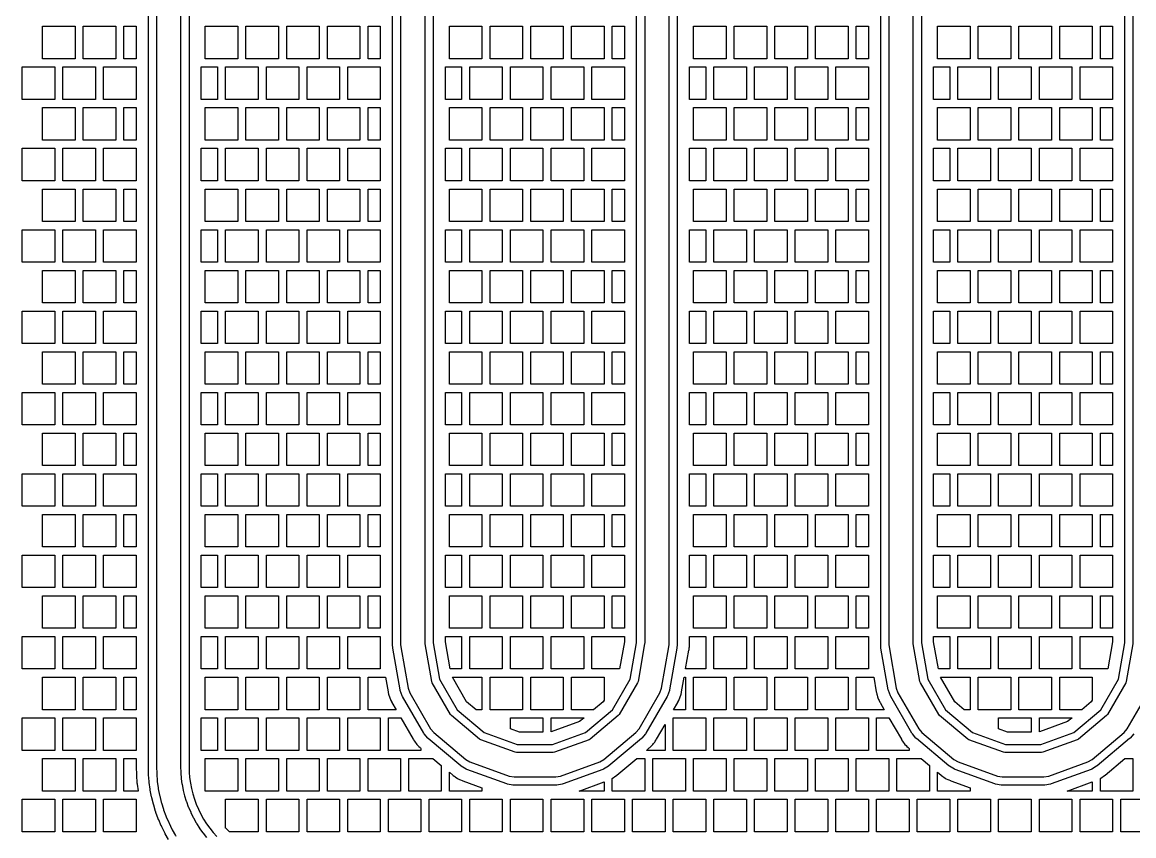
# Model space of a CAD drawing. Header units: metres. Extents: x -10 to 2022, y -10 to 2010.
# Drawn here: x -10 to 673, y 488 to 988 of the extents above; entities that cross this region are included whole.
import ezdxf

# ---------------------------------------------------------------- set-up
doc = ezdxf.new("R2010")
doc.units = ezdxf.units.M

msp = doc.modelspace()

# ---------------------------------------------------------------- linework, layer by layer
for points in [[(79.85, 485.18), (77.86, 488.72), (77.82, 488.78), (77.57, 489.26), (77.54, 489.32), (75.73, 492.95), (75.7, 493.02), (75.48, 493.51), (75.45, 493.57), (73.84, 497.3), (73.82, 497.36), (73.62, 497.87), (73.59, 497.93), (72.19, 501.74), (72.17, 501.81), (72, 502.32), (71.98, 502.38), (70.78, 506.27), (70.77, 506.33), (70.62, 506.85), (70.6, 506.92), (69.62, 510.86), (69.61, 510.93), (69.49, 511.46), (69.48, 511.52), (68.71, 515.51), (68.7, 515.58), (68.61, 516.11), (68.6, 516.18), (68.05, 520.2), (68.05, 520.27), (67.99, 520.81), (67.98, 520.88), (67.65, 524.93), (67.65, 524.99), (67.62, 525.53), (67.61, 525.6), (67.5, 529.66), (67.5, 529.7), (67.5, 529.97), (67.5, 530), (67.5, 1865)], [(72.5, 1864.89), (72.5, 530.02), (72.5, 529.78), (72.61, 525.77), (72.64, 525.3), (72.96, 521.32), (73.01, 520.85), (73.55, 516.89), (73.63, 516.42), (74.38, 512.5), (74.48, 512.03), (75.45, 508.16), (75.57, 507.7), (76.75, 503.88), (76.9, 503.43), (78.28, 499.69), (78.45, 499.24), (80.03, 495.58), (80.23, 495.15), (82, 491.57), (82.22, 491.15), (84.19, 487.67), (84.43, 487.27)], [(372.5, 1864.89), (372.5, 605.87), (372.46, 605.44), (368.4, 582.39), (368.1, 581.57), (356.84, 562.07), (356.28, 561.4), (339.03, 546.93), (338.28, 546.49), (317.12, 538.79), (316.26, 538.64), (293.74, 538.64), (292.88, 538.79), (271.72, 546.49), (270.97, 546.93), (253.72, 561.4), (253.16, 562.07), (241.9, 581.57), (241.6, 582.39), (237.54, 605.44), (237.5, 605.87), (237.5, 1864.89)], [(242.5, 1865), (242.5, 606.09), (246.45, 583.69), (257.27, 564.95), (273.85, 551.04), (294.18, 543.64), (315.82, 543.64), (336.15, 551.04), (352.73, 564.95), (363.55, 583.69), (367.5, 606.09), (367.5, 1865)], [(672.5, 1464), (672.5, 605.87), (672.46, 605.44), (668.4, 582.39), (668.1, 581.57), (656.84, 562.07), (656.28, 561.4), (639.03, 546.93), (638.28, 546.49), (617.12, 538.79), (616.26, 538.64), (593.74, 538.64), (592.88, 538.79), (571.72, 546.49), (570.97, 546.93), (553.72, 561.4), (553.16, 562.07), (541.9, 581.57), (541.6, 582.39), (537.54, 605.44), (537.5, 605.87), (537.5, 1864.89)], [(542.5, 1865), (542.5, 606.09), (546.45, 583.69), (557.27, 564.95), (573.85, 551.04), (594.18, 543.64), (615.82, 543.64), (636.15, 551.04), (652.73, 564.95), (663.55, 583.69), (667.5, 606.09), (667.5, 1464.05)], [(103.51, 486.36), (101.31, 489.1), (101.23, 489.21), (99.17, 492.07), (99.1, 492.18), (97.2, 495.14), (97.13, 495.26), (95.4, 498.32), (95.34, 498.44), (93.77, 501.6), (93.71, 501.72), (92.32, 504.95), (92.27, 505.08), (91.06, 508.38), (91.02, 508.51), (89.98, 511.88), (89.95, 512.01), (89.1, 515.42), (89.07, 515.56), (88.4, 519.01), (88.38, 519.15), (87.91, 522.64), (87.89, 522.77), (87.61, 526.28), (87.6, 526.41), (87.5, 530.07), (87.5, 530.14), (87.5, 1864.13)], [(92.5, 1863.91), (92.5, 530.17), (92.6, 526.62), (92.87, 523.24), (93.33, 519.89), (93.97, 516.57), (94.78, 513.28), (95.78, 510.05), (96.94, 506.87), (98.28, 503.76), (99.78, 500.73), (101.45, 497.78), (103.27, 494.93), (105.25, 492.18), (107.37, 489.54), (109.63, 487.02)], [(392.5, 1863.91), (392.5, 605), (392.49, 604.78), (392.34, 603.05), (392.31, 602.83), (387.79, 577.18), (387.67, 576.76), (386.49, 573.49), (386.3, 573.1), (373.28, 550.54), (373.03, 550.18), (370.8, 547.52), (370.49, 547.22), (350.53, 530.47), (350.18, 530.22), (347.17, 528.49), (346.78, 528.3), (322.3, 519.39), (321.88, 519.28), (318.46, 518.68), (318.02, 518.64), (291.98, 518.64), (291.54, 518.68), (288.12, 519.28), (287.7, 519.39), (263.22, 528.3), (262.83, 528.49), (259.82, 530.22), (259.47, 530.47), (239.51, 547.22), (239.2, 547.52), (236.97, 550.18), (236.72, 550.54), (223.7, 573.1), (223.51, 573.49), (222.33, 576.76), (222.21, 577.18), (217.69, 602.83), (217.66, 603.05), (217.51, 604.78), (217.5, 605), (217.5, 1863.91)], [(222.5, 1864.13), (222.5, 605.11), (222.63, 603.59), (227.1, 578.26), (228.14, 575.41), (240.94, 553.23), (242.89, 550.91), (262.51, 534.44), (265.14, 532.93), (289.21, 524.17), (292.2, 523.64), (317.8, 523.64), (320.79, 524.17), (344.86, 532.93), (347.49, 534.44), (367.11, 550.91), (369.06, 553.23), (381.86, 575.41), (382.9, 578.26), (387.37, 603.59), (387.5, 605.11), (387.5, 1864.13)], [(673.03, 550.18), (670.8, 547.52), (670.49, 547.22), (650.53, 530.47), (650.18, 530.22), (647.17, 528.49), (646.78, 528.3), (622.3, 519.39), (621.88, 519.28), (618.46, 518.68), (618.02, 518.64), (591.98, 518.64), (591.54, 518.68), (588.12, 519.28), (587.7, 519.39), (563.22, 528.3), (562.83, 528.49), (559.82, 530.22), (559.47, 530.47), (539.51, 547.22), (539.2, 547.52), (536.97, 550.18), (536.72, 550.54), (523.7, 573.1), (523.51, 573.49), (522.33, 576.76), (522.21, 577.18), (517.69, 602.83), (517.66, 603.05), (517.51, 604.78), (517.5, 605), (517.5, 1863.91)], [(522.5, 1864.13), (522.5, 605.11), (522.63, 603.59), (527.1, 578.26), (528.14, 575.41), (540.94, 553.23), (542.89, 550.91), (562.51, 534.44), (565.14, 532.93), (589.21, 524.17), (592.2, 523.64), (617.8, 523.64), (620.79, 524.17), (644.86, 532.93), (647.49, 534.44), (667.11, 550.91), (669.06, 553.23), (681.86, 575.41)], [(2.5, 965), (2.5, 985), (22.5, 985), (22.5, 965), (2.5, 965), (2.5, 965)], [(27.5, 965), (27.5, 985), (47.5, 985), (47.5, 965), (27.5, 965), (27.5, 965)], [(52.5, 965), (52.5, 985), (60, 985), (60, 965), (52.5, 965), (52.5, 965)], [(102.5, 965), (102.5, 985), (122.5, 985), (122.5, 965), (102.5, 965), (102.5, 965)], [(127.5, 965), (127.5, 985), (147.5, 985), (147.5, 965), (127.5, 965), (127.5, 965)], [(152.5, 965), (152.5, 985), (172.5, 985), (172.5, 965), (152.5, 965), (152.5, 965)], [(177.5, 965), (177.5, 985), (197.5, 985), (197.5, 965), (177.5, 965), (177.5, 965)], [(202.5, 965), (202.5, 985), (210, 985), (210, 965), (202.5, 965), (202.5, 965)], [(252.5, 965), (252.5, 985), (272.5, 985), (272.5, 965), (252.5, 965), (252.5, 965)], [(277.5, 965), (277.5, 985), (297.5, 985), (297.5, 965), (277.5, 965), (277.5, 965)], [(302.5, 965), (302.5, 985), (322.5, 985), (322.5, 965), (302.5, 965), (302.5, 965)], [(327.5, 965), (327.5, 985), (347.5, 985), (347.5, 965), (327.5, 965), (327.5, 965)], [(352.5, 965), (352.5, 985), (360, 985), (360, 965), (352.5, 965), (352.5, 965)], [(402.5, 965), (402.5, 985), (422.5, 985), (422.5, 965), (402.5, 965), (402.5, 965)], [(427.5, 965), (427.5, 985), (447.5, 985), (447.5, 965), (427.5, 965), (427.5, 965)], [(452.5, 965), (452.5, 985), (472.5, 985), (472.5, 965), (452.5, 965), (452.5, 965)], [(477.5, 965), (477.5, 985), (497.5, 985), (497.5, 965), (477.5, 965), (477.5, 965)], [(502.5, 965), (502.5, 985), (510, 985), (510, 965), (502.5, 965), (502.5, 965)], [(552.5, 965), (552.5, 985), (572.5, 985), (572.5, 965), (552.5, 965), (552.5, 965)], [(577.5, 965), (577.5, 985), (597.5, 985), (597.5, 965), (577.5, 965), (577.5, 965)], [(602.5, 965), (602.5, 985), (622.5, 985), (622.5, 965), (602.5, 965), (602.5, 965)], [(627.5, 965), (627.5, 985), (647.5, 985), (647.5, 965), (627.5, 965), (627.5, 965)], [(652.5, 965), (652.5, 985), (660, 985), (660, 965), (652.5, 965), (652.5, 965)], [(-10, 940), (-10, 960), (10, 960), (10, 940), (-10, 940), (-10, 940)], [(15, 940), (15, 960), (35, 960), (35, 940), (15, 940), (15, 940)], [(40, 940), (40, 960), (60, 960), (60, 940), (40, 940), (40, 940)], [(100, 960), (110, 960), (110, 940), (100, 940), (100, 960), (100, 960)], [(115, 940), (115, 960), (135, 960), (135, 940), (115, 940), (115, 940)], [(140, 940), (140, 960), (160, 960), (160, 940), (140, 940), (140, 940)], [(165, 940), (165, 960), (185, 960), (185, 940), (165, 940), (165, 940)], [(190, 940), (190, 960), (210, 960), (210, 940), (190, 940), (190, 940)], [(250, 960), (260, 960), (260, 940), (250, 940), (250, 960), (250, 960)], [(265, 940), (265, 960), (285, 960), (285, 940), (265, 940), (265, 940)], [(290, 940), (290, 960), (310, 960), (310, 940), (290, 940), (290, 940)], [(315, 940), (315, 960), (335, 960), (335, 940), (315, 940), (315, 940)], [(340, 940), (340, 960), (360, 960), (360, 940), (340, 940), (340, 940)], [(400, 960), (410, 960), (410, 940), (400, 940), (400, 960), (400, 960)], [(415, 940), (415, 960), (435, 960), (435, 940), (415, 940), (415, 940)], [(440, 940), (440, 960), (460, 960), (460, 940), (440, 940), (440, 940)], [(465, 940), (465, 960), (485, 960), (485, 940), (465, 940), (465, 940)], [(490, 940), (490, 960), (510, 960), (510, 940), (490, 940), (490, 940)], [(550, 960), (560, 960), (560, 940), (550, 940), (550, 960), (550, 960)], [(565, 940), (565, 960), (585, 960), (585, 940), (565, 940), (565, 940)], [(590, 940), (590, 960), (610, 960), (610, 940), (590, 940), (590, 940)], [(615, 940), (615, 960), (635, 960), (635, 940), (615, 940), (615, 940)], [(640, 940), (640, 960), (660, 960), (660, 940), (640, 940), (640, 940)], [(2.5, 915), (2.5, 935), (22.5, 935), (22.5, 915), (2.5, 915), (2.5, 915)], [(27.5, 915), (27.5, 935), (47.5, 935), (47.5, 915), (27.5, 915), (27.5, 915)], [(52.5, 915), (52.5, 935), (60, 935), (60, 915), (52.5, 915), (52.5, 915)], [(102.5, 915), (102.5, 935), (122.5, 935), (122.5, 915), (102.5, 915), (102.5, 915)], [(127.5, 915), (127.5, 935), (147.5, 935), (147.5, 915), (127.5, 915), (127.5, 915)], [(152.5, 915), (152.5, 935), (172.5, 935), (172.5, 915), (152.5, 915), (152.5, 915)], [(177.5, 915), (177.5, 935), (197.5, 935), (197.5, 915), (177.5, 915), (177.5, 915)], [(202.5, 915), (202.5, 935), (210, 935), (210, 915), (202.5, 915), (202.5, 915)], [(252.5, 915), (252.5, 935), (272.5, 935), (272.5, 915), (252.5, 915), (252.5, 915)], [(277.5, 915), (277.5, 935), (297.5, 935), (297.5, 915), (277.5, 915), (277.5, 915)], [(302.5, 915), (302.5, 935), (322.5, 935), (322.5, 915), (302.5, 915), (302.5, 915)], [(327.5, 915), (327.5, 935), (347.5, 935), (347.5, 915), (327.5, 915), (327.5, 915)], [(352.5, 915), (352.5, 935), (360, 935), (360, 915), (352.5, 915), (352.5, 915)], [(402.5, 915), (402.5, 935), (422.5, 935), (422.5, 915), (402.5, 915), (402.5, 915)], [(427.5, 915), (427.5, 935), (447.5, 935), (447.5, 915), (427.5, 915), (427.5, 915)], [(452.5, 915), (452.5, 935), (472.5, 935), (472.5, 915), (452.5, 915), (452.5, 915)], [(477.5, 915), (477.5, 935), (497.5, 935), (497.5, 915), (477.5, 915), (477.5, 915)], [(502.5, 915), (502.5, 935), (510, 935), (510, 915), (502.5, 915), (502.5, 915)], [(552.5, 915), (552.5, 935), (572.5, 935), (572.5, 915), (552.5, 915), (552.5, 915)], [(577.5, 915), (577.5, 935), (597.5, 935), (597.5, 915), (577.5, 915), (577.5, 915)], [(602.5, 915), (602.5, 935), (622.5, 935), (622.5, 915), (602.5, 915), (602.5, 915)], [(627.5, 915), (627.5, 935), (647.5, 935), (647.5, 915), (627.5, 915), (627.5, 915)], [(652.5, 915), (652.5, 935), (660, 935), (660, 915), (652.5, 915), (652.5, 915)], [(-10, 890), (-10, 910), (10, 910), (10, 890), (-10, 890), (-10, 890)], [(15, 890), (15, 910), (35, 910), (35, 890), (15, 890), (15, 890)], [(40, 890), (40, 910), (60, 910), (60, 890), (40, 890), (40, 890)], [(100, 910), (110, 910), (110, 890), (100, 890), (100, 910), (100, 910)], [(115, 890), (115, 910), (135, 910), (135, 890), (115, 890), (115, 890)], [(140, 890), (140, 910), (160, 910), (160, 890), (140, 890), (140, 890)], [(165, 890), (165, 910), (185, 910), (185, 890), (165, 890), (165, 890)], [(190, 890), (190, 910), (210, 910), (210, 890), (190, 890), (190, 890)], [(250, 910), (260, 910), (260, 890), (250, 890), (250, 910), (250, 910)], [(265, 890), (265, 910), (285, 910), (285, 890), (265, 890), (265, 890)], [(290, 890), (290, 910), (310, 910), (310, 890), (290, 890), (290, 890)], [(315, 890), (315, 910), (335, 910), (335, 890), (315, 890), (315, 890)], [(340, 890), (340, 910), (360, 910), (360, 890), (340, 890), (340, 890)], [(400, 910), (410, 910), (410, 890), (400, 890), (400, 910), (400, 910)], [(415, 890), (415, 910), (435, 910), (435, 890), (415, 890), (415, 890)], [(440, 890), (440, 910), (460, 910), (460, 890), (440, 890), (440, 890)], [(465, 890), (465, 910), (485, 910), (485, 890), (465, 890), (465, 890)], [(490, 890), (490, 910), (510, 910), (510, 890), (490, 890), (490, 890)], [(550, 910), (560, 910), (560, 890), (550, 890), (550, 910), (550, 910)], [(565, 890), (565, 910), (585, 910), (585, 890), (565, 890), (565, 890)], [(590, 890), (590, 910), (610, 910), (610, 890), (590, 890), (590, 890)], [(615, 890), (615, 910), (635, 910), (635, 890), (615, 890), (615, 890)], [(640, 890), (640, 910), (660, 910), (660, 890), (640, 890), (640, 890)], [(2.5, 865), (2.5, 885), (22.5, 885), (22.5, 865), (2.5, 865), (2.5, 865)], [(27.5, 865), (27.5, 885), (47.5, 885), (47.5, 865), (27.5, 865), (27.5, 865)], [(52.5, 865), (52.5, 885), (60, 885), (60, 865), (52.5, 865), (52.5, 865)], [(102.5, 865), (102.5, 885), (122.5, 885), (122.5, 865), (102.5, 865), (102.5, 865)], [(127.5, 865), (127.5, 885), (147.5, 885), (147.5, 865), (127.5, 865), (127.5, 865)], [(152.5, 865), (152.5, 885), (172.5, 885), (172.5, 865), (152.5, 865), (152.5, 865)], [(177.5, 865), (177.5, 885), (197.5, 885), (197.5, 865), (177.5, 865), (177.5, 865)], [(202.5, 865), (202.5, 885), (210, 885), (210, 865), (202.5, 865), (202.5, 865)], [(252.5, 865), (252.5, 885), (272.5, 885), (272.5, 865), (252.5, 865), (252.5, 865)], [(277.5, 865), (277.5, 885), (297.5, 885), (297.5, 865), (277.5, 865), (277.5, 865)], [(302.5, 865), (302.5, 885), (322.5, 885), (322.5, 865), (302.5, 865), (302.5, 865)], [(327.5, 865), (327.5, 885), (347.5, 885), (347.5, 865), (327.5, 865), (327.5, 865)], [(352.5, 865), (352.5, 885), (360, 885), (360, 865), (352.5, 865), (352.5, 865)], [(402.5, 865), (402.5, 885), (422.5, 885), (422.5, 865), (402.5, 865), (402.5, 865)], [(427.5, 865), (427.5, 885), (447.5, 885), (447.5, 865), (427.5, 865), (427.5, 865)], [(452.5, 865), (452.5, 885), (472.5, 885), (472.5, 865), (452.5, 865), (452.5, 865)], [(477.5, 865), (477.5, 885), (497.5, 885), (497.5, 865), (477.5, 865), (477.5, 865)], [(502.5, 865), (502.5, 885), (510, 885), (510, 865), (502.5, 865), (502.5, 865)], [(552.5, 865), (552.5, 885), (572.5, 885), (572.5, 865), (552.5, 865), (552.5, 865)], [(577.5, 865), (577.5, 885), (597.5, 885), (597.5, 865), (577.5, 865), (577.5, 865)], [(602.5, 865), (602.5, 885), (622.5, 885), (622.5, 865), (602.5, 865), (602.5, 865)], [(627.5, 865), (627.5, 885), (647.5, 885), (647.5, 865), (627.5, 865), (627.5, 865)], [(652.5, 865), (652.5, 885), (660, 885), (660, 865), (652.5, 865), (652.5, 865)], [(-10, 840), (-10, 860), (10, 860), (10, 840), (-10, 840), (-10, 840)], [(15, 840), (15, 860), (35, 860), (35, 840), (15, 840), (15, 840)], [(40, 840), (40, 860), (60, 860), (60, 840), (40, 840), (40, 840)], [(100, 860), (110, 860), (110, 840), (100, 840), (100, 860), (100, 860)], [(115, 840), (115, 860), (135, 860), (135, 840), (115, 840), (115, 840)], [(140, 840), (140, 860), (160, 860), (160, 840), (140, 840), (140, 840)], [(165, 840), (165, 860), (185, 860), (185, 840), (165, 840), (165, 840)], [(190, 840), (190, 860), (210, 860), (210, 840), (190, 840), (190, 840)], [(250, 860), (260, 860), (260, 840), (250, 840), (250, 860), (250, 860)], [(265, 840), (265, 860), (285, 860), (285, 840), (265, 840), (265, 840)], [(290, 840), (290, 860), (310, 860), (310, 840), (290, 840), (290, 840)], [(315, 840), (315, 860), (335, 860), (335, 840), (315, 840), (315, 840)], [(340, 840), (340, 860), (360, 860), (360, 840), (340, 840), (340, 840)], [(400, 860), (410, 860), (410, 840), (400, 840), (400, 860), (400, 860)], [(415, 840), (415, 860), (435, 860), (435, 840), (415, 840), (415, 840)], [(440, 840), (440, 860), (460, 860), (460, 840), (440, 840), (440, 840)], [(465, 840), (465, 860), (485, 860), (485, 840), (465, 840), (465, 840)], [(490, 840), (490, 860), (510, 860), (510, 840), (490, 840), (490, 840)], [(550, 860), (560, 860), (560, 840), (550, 840), (550, 860), (550, 860)], [(565, 840), (565, 860), (585, 860), (585, 840), (565, 840), (565, 840)], [(590, 840), (590, 860), (610, 860), (610, 840), (590, 840), (590, 840)], [(615, 840), (615, 860), (635, 860), (635, 840), (615, 840), (615, 840)], [(640, 840), (640, 860), (660, 860), (660, 840), (640, 840), (640, 840)], [(2.5, 815), (2.5, 835), (22.5, 835), (22.5, 815), (2.5, 815), (2.5, 815)], [(27.5, 815), (27.5, 835), (47.5, 835), (47.5, 815), (27.5, 815), (27.5, 815)], [(52.5, 815), (52.5, 835), (60, 835), (60, 815), (52.5, 815), (52.5, 815)], [(102.5, 815), (102.5, 835), (122.5, 835), (122.5, 815), (102.5, 815), (102.5, 815)], [(127.5, 815), (127.5, 835), (147.5, 835), (147.5, 815), (127.5, 815), (127.5, 815)], [(152.5, 815), (152.5, 835), (172.5, 835), (172.5, 815), (152.5, 815), (152.5, 815)], [(177.5, 815), (177.5, 835), (197.5, 835), (197.5, 815), (177.5, 815), (177.5, 815)], [(202.5, 815), (202.5, 835), (210, 835), (210, 815), (202.5, 815), (202.5, 815)], [(252.5, 815), (252.5, 835), (272.5, 835), (272.5, 815), (252.5, 815), (252.5, 815)], [(277.5, 815), (277.5, 835), (297.5, 835), (297.5, 815), (277.5, 815), (277.5, 815)], [(302.5, 815), (302.5, 835), (322.5, 835), (322.5, 815), (302.5, 815), (302.5, 815)], [(327.5, 815), (327.5, 835), (347.5, 835), (347.5, 815), (327.5, 815), (327.5, 815)], [(352.5, 815), (352.5, 835), (360, 835), (360, 815), (352.5, 815), (352.5, 815)], [(402.5, 815), (402.5, 835), (422.5, 835), (422.5, 815), (402.5, 815), (402.5, 815)], [(427.5, 815), (427.5, 835), (447.5, 835), (447.5, 815), (427.5, 815), (427.5, 815)], [(452.5, 815), (452.5, 835), (472.5, 835), (472.5, 815), (452.5, 815), (452.5, 815)], [(477.5, 815), (477.5, 835), (497.5, 835), (497.5, 815), (477.5, 815), (477.5, 815)], [(502.5, 815), (502.5, 835), (510, 835), (510, 815), (502.5, 815), (502.5, 815)], [(552.5, 815), (552.5, 835), (572.5, 835), (572.5, 815), (552.5, 815), (552.5, 815)], [(577.5, 815), (577.5, 835), (597.5, 835), (597.5, 815), (577.5, 815), (577.5, 815)], [(602.5, 815), (602.5, 835), (622.5, 835), (622.5, 815), (602.5, 815), (602.5, 815)], [(627.5, 815), (627.5, 835), (647.5, 835), (647.5, 815), (627.5, 815), (627.5, 815)], [(652.5, 815), (652.5, 835), (660, 835), (660, 815), (652.5, 815), (652.5, 815)], [(-10, 790), (-10, 810), (10, 810), (10, 790), (-10, 790), (-10, 790)], [(15, 790), (15, 810), (35, 810), (35, 790), (15, 790), (15, 790)], [(40, 790), (40, 810), (60, 810), (60, 790), (40, 790), (40, 790)], [(100, 810), (110, 810), (110, 790), (100, 790), (100, 810), (100, 810)], [(115, 790), (115, 810), (135, 810), (135, 790), (115, 790), (115, 790)], [(140, 790), (140, 810), (160, 810), (160, 790), (140, 790), (140, 790)], [(165, 790), (165, 810), (185, 810), (185, 790), (165, 790), (165, 790)], [(190, 790), (190, 810), (210, 810), (210, 790), (190, 790), (190, 790)], [(250, 810), (260, 810), (260, 790), (250, 790), (250, 810), (250, 810)], [(265, 790), (265, 810), (285, 810), (285, 790), (265, 790), (265, 790)], [(290, 790), (290, 810), (310, 810), (310, 790), (290, 790), (290, 790)], [(315, 790), (315, 810), (335, 810), (335, 790), (315, 790), (315, 790)], [(340, 790), (340, 810), (360, 810), (360, 790), (340, 790), (340, 790)], [(400, 810), (410, 810), (410, 790), (400, 790), (400, 810), (400, 810)], [(415, 790), (415, 810), (435, 810), (435, 790), (415, 790), (415, 790)], [(440, 790), (440, 810), (460, 810), (460, 790), (440, 790), (440, 790)], [(465, 790), (465, 810), (485, 810), (485, 790), (465, 790), (465, 790)], [(490, 790), (490, 810), (510, 810), (510, 790), (490, 790), (490, 790)], [(550, 810), (560, 810), (560, 790), (550, 790), (550, 810), (550, 810)], [(565, 790), (565, 810), (585, 810), (585, 790), (565, 790), (565, 790)], [(590, 790), (590, 810), (610, 810), (610, 790), (590, 790), (590, 790)], [(615, 790), (615, 810), (635, 810), (635, 790), (615, 790), (615, 790)], [(640, 790), (640, 810), (660, 810), (660, 790), (640, 790), (640, 790)], [(2.5, 765), (2.5, 785), (22.5, 785), (22.5, 765), (2.5, 765), (2.5, 765)], [(27.5, 765), (27.5, 785), (47.5, 785), (47.5, 765), (27.5, 765), (27.5, 765)], [(52.5, 765), (52.5, 785), (60, 785), (60, 765), (52.5, 765), (52.5, 765)], [(102.5, 765), (102.5, 785), (122.5, 785), (122.5, 765), (102.5, 765), (102.5, 765)], [(127.5, 765), (127.5, 785), (147.5, 785), (147.5, 765), (127.5, 765), (127.5, 765)], [(152.5, 765), (152.5, 785), (172.5, 785), (172.5, 765), (152.5, 765), (152.5, 765)], [(177.5, 765), (177.5, 785), (197.5, 785), (197.5, 765), (177.5, 765), (177.5, 765)], [(202.5, 765), (202.5, 785), (210, 785), (210, 765), (202.5, 765), (202.5, 765)], [(252.5, 765), (252.5, 785), (272.5, 785), (272.5, 765), (252.5, 765), (252.5, 765)], [(277.5, 765), (277.5, 785), (297.5, 785), (297.5, 765), (277.5, 765), (277.5, 765)], [(302.5, 765), (302.5, 785), (322.5, 785), (322.5, 765), (302.5, 765), (302.5, 765)], [(327.5, 765), (327.5, 785), (347.5, 785), (347.5, 765), (327.5, 765), (327.5, 765)], [(352.5, 765), (352.5, 785), (360, 785), (360, 765), (352.5, 765), (352.5, 765)], [(402.5, 765), (402.5, 785), (422.5, 785), (422.5, 765), (402.5, 765), (402.5, 765)], [(427.5, 765), (427.5, 785), (447.5, 785), (447.5, 765), (427.5, 765), (427.5, 765)], [(452.5, 765), (452.5, 785), (472.5, 785), (472.5, 765), (452.5, 765), (452.5, 765)], [(477.5, 765), (477.5, 785), (497.5, 785), (497.5, 765), (477.5, 765), (477.5, 765)], [(502.5, 765), (502.5, 785), (510, 785), (510, 765), (502.5, 765), (502.5, 765)], [(552.5, 765), (552.5, 785), (572.5, 785), (572.5, 765), (552.5, 765), (552.5, 765)], [(577.5, 765), (577.5, 785), (597.5, 785), (597.5, 765), (577.5, 765), (577.5, 765)], [(602.5, 765), (602.5, 785), (622.5, 785), (622.5, 765), (602.5, 765), (602.5, 765)], [(627.5, 765), (627.5, 785), (647.5, 785), (647.5, 765), (627.5, 765), (627.5, 765)], [(652.5, 765), (652.5, 785), (660, 785), (660, 765), (652.5, 765), (652.5, 765)], [(-10, 740), (-10, 760), (10, 760), (10, 740), (-10, 740), (-10, 740)], [(15, 740), (15, 760), (35, 760), (35, 740), (15, 740), (15, 740)], [(40, 740), (40, 760), (60, 760), (60, 740), (40, 740), (40, 740)], [(100, 760), (110, 760), (110, 740), (100, 740), (100, 760), (100, 760)], [(115, 740), (115, 760), (135, 760), (135, 740), (115, 740), (115, 740)], [(140, 740), (140, 760), (160, 760), (160, 740), (140, 740), (140, 740)], [(165, 740), (165, 760), (185, 760), (185, 740), (165, 740), (165, 740)], [(190, 740), (190, 760), (210, 760), (210, 740), (190, 740), (190, 740)], [(250, 760), (260, 760), (260, 740), (250, 740), (250, 760), (250, 760)], [(265, 740), (265, 760), (285, 760), (285, 740), (265, 740), (265, 740)], [(290, 740), (290, 760), (310, 760), (310, 740), (290, 740), (290, 740)], [(315, 740), (315, 760), (335, 760), (335, 740), (315, 740), (315, 740)], [(340, 740), (340, 760), (360, 760), (360, 740), (340, 740), (340, 740)], [(400, 760), (410, 760), (410, 740), (400, 740), (400, 760), (400, 760)], [(415, 740), (415, 760), (435, 760), (435, 740), (415, 740), (415, 740)], [(440, 740), (440, 760), (460, 760), (460, 740), (440, 740), (440, 740)], [(465, 740), (465, 760), (485, 760), (485, 740), (465, 740), (465, 740)], [(490, 740), (490, 760), (510, 760), (510, 740), (490, 740), (490, 740)], [(550, 760), (560, 760), (560, 740), (550, 740), (550, 760), (550, 760)], [(565, 740), (565, 760), (585, 760), (585, 740), (565, 740), (565, 740)], [(590, 740), (590, 760), (610, 760), (610, 740), (590, 740), (590, 740)], [(615, 740), (615, 760), (635, 760), (635, 740), (615, 740), (615, 740)], [(640, 740), (640, 760), (660, 760), (660, 740), (640, 740), (640, 740)], [(2.5, 715), (2.5, 735), (22.5, 735), (22.5, 715), (2.5, 715), (2.5, 715)], [(27.5, 715), (27.5, 735), (47.5, 735), (47.5, 715), (27.5, 715), (27.5, 715)], [(52.5, 715), (52.5, 735), (60, 735), (60, 715), (52.5, 715), (52.5, 715)], [(102.5, 715), (102.5, 735), (122.5, 735), (122.5, 715), (102.5, 715), (102.5, 715)], [(127.5, 715), (127.5, 735), (147.5, 735), (147.5, 715), (127.5, 715), (127.5, 715)], [(152.5, 715), (152.5, 735), (172.5, 735), (172.5, 715), (152.5, 715), (152.5, 715)], [(177.5, 715), (177.5, 735), (197.5, 735), (197.5, 715), (177.5, 715), (177.5, 715)], [(202.5, 715), (202.5, 735), (210, 735), (210, 715), (202.5, 715), (202.5, 715)], [(252.5, 715), (252.5, 735), (272.5, 735), (272.5, 715), (252.5, 715), (252.5, 715)], [(277.5, 715), (277.5, 735), (297.5, 735), (297.5, 715), (277.5, 715), (277.5, 715)], [(302.5, 715), (302.5, 735), (322.5, 735), (322.5, 715), (302.5, 715), (302.5, 715)], [(327.5, 715), (327.5, 735), (347.5, 735), (347.5, 715), (327.5, 715), (327.5, 715)], [(352.5, 715), (352.5, 735), (360, 735), (360, 715), (352.5, 715), (352.5, 715)], [(402.5, 715), (402.5, 735), (422.5, 735), (422.5, 715), (402.5, 715), (402.5, 715)], [(427.5, 715), (427.5, 735), (447.5, 735), (447.5, 715), (427.5, 715), (427.5, 715)], [(452.5, 715), (452.5, 735), (472.5, 735), (472.5, 715), (452.5, 715), (452.5, 715)], [(477.5, 715), (477.5, 735), (497.5, 735), (497.5, 715), (477.5, 715), (477.5, 715)], [(502.5, 715), (502.5, 735), (510, 735), (510, 715), (502.5, 715), (502.5, 715)], [(552.5, 715), (552.5, 735), (572.5, 735), (572.5, 715), (552.5, 715), (552.5, 715)], [(577.5, 715), (577.5, 735), (597.5, 735), (597.5, 715), (577.5, 715), (577.5, 715)], [(602.5, 715), (602.5, 735), (622.5, 735), (622.5, 715), (602.5, 715), (602.5, 715)], [(627.5, 715), (627.5, 735), (647.5, 735), (647.5, 715), (627.5, 715), (627.5, 715)], [(652.5, 715), (652.5, 735), (660, 735), (660, 715), (652.5, 715), (652.5, 715)], [(-10, 690), (-10, 710), (10, 710), (10, 690), (-10, 690), (-10, 690)], [(15, 690), (15, 710), (35, 710), (35, 690), (15, 690), (15, 690)], [(40, 690), (40, 710), (60, 710), (60, 690), (40, 690), (40, 690)], [(100, 710), (110, 710), (110, 690), (100, 690), (100, 710), (100, 710)], [(115, 690), (115, 710), (135, 710), (135, 690), (115, 690), (115, 690)], [(140, 690), (140, 710), (160, 710), (160, 690), (140, 690), (140, 690)], [(165, 690), (165, 710), (185, 710), (185, 690), (165, 690), (165, 690)], [(190, 690), (190, 710), (210, 710), (210, 690), (190, 690), (190, 690)], [(250, 710), (260, 710), (260, 690), (250, 690), (250, 710), (250, 710)], [(265, 690), (265, 710), (285, 710), (285, 690), (265, 690), (265, 690)], [(290, 690), (290, 710), (310, 710), (310, 690), (290, 690), (290, 690)], [(315, 690), (315, 710), (335, 710), (335, 690), (315, 690), (315, 690)], [(340, 690), (340, 710), (360, 710), (360, 690), (340, 690), (340, 690)], [(400, 710), (410, 710), (410, 690), (400, 690), (400, 710), (400, 710)], [(415, 690), (415, 710), (435, 710), (435, 690), (415, 690), (415, 690)], [(440, 690), (440, 710), (460, 710), (460, 690), (440, 690), (440, 690)], [(465, 690), (465, 710), (485, 710), (485, 690), (465, 690), (465, 690)], [(490, 690), (490, 710), (510, 710), (510, 690), (490, 690), (490, 690)], [(550, 710), (560, 710), (560, 690), (550, 690), (550, 710), (550, 710)], [(565, 690), (565, 710), (585, 710), (585, 690), (565, 690), (565, 690)], [(590, 690), (590, 710), (610, 710), (610, 690), (590, 690), (590, 690)], [(615, 690), (615, 710), (635, 710), (635, 690), (615, 690), (615, 690)], [(640, 690), (640, 710), (660, 710), (660, 690), (640, 690), (640, 690)], [(2.5, 665), (2.5, 685), (22.5, 685), (22.5, 665), (2.5, 665), (2.5, 665)], [(27.5, 665), (27.5, 685), (47.5, 685), (47.5, 665), (27.5, 665), (27.5, 665)], [(52.5, 665), (52.5, 685), (60, 685), (60, 665), (52.5, 665), (52.5, 665)], [(102.5, 665), (102.5, 685), (122.5, 685), (122.5, 665), (102.5, 665), (102.5, 665)], [(127.5, 665), (127.5, 685), (147.5, 685), (147.5, 665), (127.5, 665), (127.5, 665)], [(152.5, 665), (152.5, 685), (172.5, 685), (172.5, 665), (152.5, 665), (152.5, 665)], [(177.5, 665), (177.5, 685), (197.5, 685), (197.5, 665), (177.5, 665), (177.5, 665)], [(202.5, 665), (202.5, 685), (210, 685), (210, 665), (202.5, 665), (202.5, 665)], [(252.5, 665), (252.5, 685), (272.5, 685), (272.5, 665), (252.5, 665), (252.5, 665)], [(277.5, 665), (277.5, 685), (297.5, 685), (297.5, 665), (277.5, 665), (277.5, 665)], [(302.5, 665), (302.5, 685), (322.5, 685), (322.5, 665), (302.5, 665), (302.5, 665)], [(327.5, 665), (327.5, 685), (347.5, 685), (347.5, 665), (327.5, 665), (327.5, 665)], [(352.5, 665), (352.5, 685), (360, 685), (360, 665), (352.5, 665), (352.5, 665)], [(402.5, 665), (402.5, 685), (422.5, 685), (422.5, 665), (402.5, 665), (402.5, 665)], [(427.5, 665), (427.5, 685), (447.5, 685), (447.5, 665), (427.5, 665), (427.5, 665)], [(452.5, 665), (452.5, 685), (472.5, 685), (472.5, 665), (452.5, 665), (452.5, 665)], [(477.5, 665), (477.5, 685), (497.5, 685), (497.5, 665), (477.5, 665), (477.5, 665)], [(502.5, 665), (502.5, 685), (510, 685), (510, 665), (502.5, 665), (502.5, 665)], [(552.5, 665), (552.5, 685), (572.5, 685), (572.5, 665), (552.5, 665), (552.5, 665)], [(577.5, 665), (577.5, 685), (597.5, 685), (597.5, 665), (577.5, 665), (577.5, 665)], [(602.5, 665), (602.5, 685), (622.5, 685), (622.5, 665), (602.5, 665), (602.5, 665)], [(627.5, 665), (627.5, 685), (647.5, 685), (647.5, 665), (627.5, 665), (627.5, 665)], [(652.5, 665), (652.5, 685), (660, 685), (660, 665), (652.5, 665), (652.5, 665)], [(-10, 640), (-10, 660), (10, 660), (10, 640), (-10, 640), (-10, 640)], [(15, 640), (15, 660), (35, 660), (35, 640), (15, 640), (15, 640)], [(40, 640), (40, 660), (60, 660), (60, 640), (40, 640), (40, 640)], [(100, 660), (110, 660), (110, 640), (100, 640), (100, 660), (100, 660)], [(115, 640), (115, 660), (135, 660), (135, 640), (115, 640), (115, 640)], [(140, 640), (140, 660), (160, 660), (160, 640), (140, 640), (140, 640)], [(165, 640), (165, 660), (185, 660), (185, 640), (165, 640), (165, 640)], [(190, 640), (190, 660), (210, 660), (210, 640), (190, 640), (190, 640)], [(250, 660), (260, 660), (260, 640), (250, 640), (250, 660), (250, 660)], [(265, 640), (265, 660), (285, 660), (285, 640), (265, 640), (265, 640)], [(290, 640), (290, 660), (310, 660), (310, 640), (290, 640), (290, 640)], [(315, 640), (315, 660), (335, 660), (335, 640), (315, 640), (315, 640)], [(340, 640), (340, 660), (360, 660), (360, 640), (340, 640), (340, 640)], [(400, 660), (410, 660), (410, 640), (400, 640), (400, 660), (400, 660)], [(415, 640), (415, 660), (435, 660), (435, 640), (415, 640), (415, 640)], [(440, 640), (440, 660), (460, 660), (460, 640), (440, 640), (440, 640)], [(465, 640), (465, 660), (485, 660), (485, 640), (465, 640), (465, 640)], [(490, 640), (490, 660), (510, 660), (510, 640), (490, 640), (490, 640)], [(550, 660), (560, 660), (560, 640), (550, 640), (550, 660), (550, 660)], [(565, 640), (565, 660), (585, 660), (585, 640), (565, 640), (565, 640)], [(590, 640), (590, 660), (610, 660), (610, 640), (590, 640), (590, 640)], [(615, 640), (615, 660), (635, 660), (635, 640), (615, 640), (615, 640)], [(640, 640), (640, 660), (660, 660), (660, 640), (640, 640), (640, 640)], [(2.5, 615), (2.5, 635), (22.5, 635), (22.5, 615), (2.5, 615), (2.5, 615)], [(27.5, 615), (27.5, 635), (47.5, 635), (47.5, 615), (27.5, 615), (27.5, 615)], [(52.5, 615), (52.5, 635), (60, 635), (60, 615), (52.5, 615), (52.5, 615)], [(102.5, 615), (102.5, 635), (122.5, 635), (122.5, 615), (102.5, 615), (102.5, 615)], [(127.5, 615), (127.5, 635), (147.5, 635), (147.5, 615), (127.5, 615), (127.5, 615)], [(152.5, 615), (152.5, 635), (172.5, 635), (172.5, 615), (152.5, 615), (152.5, 615)], [(177.5, 615), (177.5, 635), (197.5, 635), (197.5, 615), (177.5, 615), (177.5, 615)], [(202.5, 615), (202.5, 635), (210, 635), (210, 615), (202.5, 615), (202.5, 615)], [(252.5, 615), (252.5, 635), (272.5, 635), (272.5, 615), (252.5, 615), (252.5, 615)], [(277.5, 615), (277.5, 635), (297.5, 635), (297.5, 615), (277.5, 615), (277.5, 615)], [(302.5, 615), (302.5, 635), (322.5, 635), (322.5, 615), (302.5, 615), (302.5, 615)], [(327.5, 615), (327.5, 635), (347.5, 635), (347.5, 615), (327.5, 615), (327.5, 615)], [(352.5, 615), (352.5, 635), (360, 635), (360, 615), (352.5, 615), (352.5, 615)], [(402.5, 615), (402.5, 635), (422.5, 635), (422.5, 615), (402.5, 615), (402.5, 615)], [(427.5, 615), (427.5, 635), (447.5, 635), (447.5, 615), (427.5, 615), (427.5, 615)], [(452.5, 615), (452.5, 635), (472.5, 635), (472.5, 615), (452.5, 615), (452.5, 615)], [(477.5, 615), (477.5, 635), (497.5, 635), (497.5, 615), (477.5, 615), (477.5, 615)], [(502.5, 615), (502.5, 635), (510, 635), (510, 615), (502.5, 615), (502.5, 615)], [(552.5, 615), (552.5, 635), (572.5, 635), (572.5, 615), (552.5, 615), (552.5, 615)], [(577.5, 615), (577.5, 635), (597.5, 635), (597.5, 615), (577.5, 615), (577.5, 615)], [(602.5, 615), (602.5, 635), (622.5, 635), (622.5, 615), (602.5, 615), (602.5, 615)], [(627.5, 615), (627.5, 635), (647.5, 635), (647.5, 615), (627.5, 615), (627.5, 615)], [(652.5, 615), (652.5, 635), (660, 635), (660, 615), (652.5, 615), (652.5, 615)], [(-10, 590), (-10, 610), (10, 610), (10, 590), (-10, 590), (-10, 590)], [(15, 590), (15, 610), (35, 610), (35, 590), (15, 590), (15, 590)], [(40, 590), (40, 610), (60, 610), (60, 590), (40, 590), (40, 590)], [(100, 610), (110, 610), (110, 590), (100, 590), (100, 610), (100, 610)], [(115, 590), (115, 610), (135, 610), (135, 590), (115, 590), (115, 590)], [(140, 590), (140, 610), (160, 610), (160, 590), (140, 590), (140, 590)], [(165, 590), (165, 610), (185, 610), (185, 590), (165, 590), (165, 590)], [(190, 590), (190, 610), (210, 610), (210, 605), (210, 590), (190, 590), (190, 590)], [(250, 610), (260, 610), (260, 590), (252.95, 590), (250, 606.75), (250, 610), (250, 610)], [(265, 590), (265, 610), (285, 610), (285, 590), (265, 590), (265, 590)], [(290, 590), (290, 610), (310, 610), (310, 590), (290, 590), (290, 590)], [(315, 590), (315, 610), (335, 610), (335, 590), (315, 590), (315, 590)], [(340, 590), (340, 610), (360, 610), (360, 606.75), (357.05, 590), (340, 590), (340, 590)], [(400, 610), (410, 610), (410, 590), (397.66, 590), (399.7, 601.53), (399.75, 601.85), (399.89, 602.93), (399.95, 603.58), (399.99, 604.67), (400, 605), (400, 610), (400, 610)], [(415, 590), (415, 610), (435, 610), (435, 590), (415, 590), (415, 590)], [(440, 590), (440, 610), (460, 610), (460, 590), (440, 590), (440, 590)], [(465, 590), (465, 610), (485, 610), (485, 590), (465, 590), (465, 590)], [(490, 590), (490, 610), (510, 610), (510, 605), (510, 590), (490, 590), (490, 590)], [(550, 610), (560, 610), (560, 590), (552.95, 590), (550, 606.75), (550, 610), (550, 610)], [(565, 590), (565, 610), (585, 610), (585, 590), (565, 590), (565, 590)], [(590, 590), (590, 610), (610, 610), (610, 590), (590, 590), (590, 590)], [(615, 590), (615, 610), (635, 610), (635, 590), (615, 590), (615, 590)], [(640, 590), (640, 610), (660, 610), (660, 606.75), (657.05, 590), (640, 590), (640, 590)], [(2.5, 565), (2.5, 585), (22.5, 585), (22.5, 565), (2.5, 565), (2.5, 565)], [(27.5, 565), (27.5, 585), (47.5, 585), (47.5, 565), (27.5, 565), (27.5, 565)], [(52.5, 565), (52.5, 585), (60, 585), (60, 565), (52.5, 565), (52.5, 565)], [(102.5, 565), (102.5, 585), (122.5, 585), (122.5, 565), (102.5, 565), (102.5, 565)], [(127.5, 565), (127.5, 585), (147.5, 585), (147.5, 565), (127.5, 565), (127.5, 565)], [(152.5, 565), (152.5, 585), (172.5, 585), (172.5, 565), (152.5, 565), (152.5, 565)], [(177.5, 565), (177.5, 585), (197.5, 585), (197.5, 565), (177.5, 565), (177.5, 565)], [(202.5, 565), (202.5, 585), (213.22, 585), (214.83, 575.88), (214.89, 575.55), (215.13, 574.49), (215.3, 573.86), (215.62, 572.82), (215.85, 572.2), (216.27, 571.2), (216.54, 570.6), (217.05, 569.64), (217.2, 569.35), (219.71, 565), (202.5, 565), (202.5, 565)], [(254.35, 585), (272.5, 585), (272.5, 565), (268.88, 565), (263.1, 569.85), (254.35, 585), (254.35, 585)], [(277.5, 565), (277.5, 585), (297.5, 585), (297.5, 565), (277.5, 565), (277.5, 565)], [(302.5, 565), (302.5, 585), (322.5, 585), (322.5, 565), (302.5, 565), (302.5, 565)], [(327.5, 565), (327.5, 585), (347.5, 585), (347.5, 570.89), (346.9, 569.85), (341.12, 565), (327.5, 565), (327.5, 565)], [(396.78, 585), (397.5, 585), (397.5, 565), (390.29, 565), (392.8, 569.35), (392.95, 569.64), (393.46, 570.6), (393.73, 571.2), (394.15, 572.2), (394.38, 572.82), (394.7, 573.86), (394.87, 574.49), (395.11, 575.55), (395.17, 575.88), (396.78, 585), (396.78, 585)], [(402.5, 565), (402.5, 585), (422.5, 585), (422.5, 565), (402.5, 565), (402.5, 565)], [(427.5, 565), (427.5, 585), (447.5, 585), (447.5, 565), (427.5, 565), (427.5, 565)], [(452.5, 565), (452.5, 585), (472.5, 585), (472.5, 565), (452.5, 565), (452.5, 565)], [(477.5, 565), (477.5, 585), (497.5, 585), (497.5, 565), (477.5, 565), (477.5, 565)], [(502.5, 565), (502.5, 585), (513.22, 585), (514.83, 575.88), (514.89, 575.55), (515.13, 574.49), (515.3, 573.86), (515.62, 572.82), (515.85, 572.2), (516.27, 571.2), (516.54, 570.6), (517.05, 569.64), (517.2, 569.35), (519.71, 565), (502.5, 565), (502.5, 565)], [(554.35, 585), (572.5, 585), (572.5, 565), (568.88, 565), (563.1, 569.85), (554.35, 585), (554.35, 585)], [(577.5, 565), (577.5, 585), (597.5, 585), (597.5, 565), (577.5, 565), (577.5, 565)], [(602.5, 565), (602.5, 585), (622.5, 585), (622.5, 565), (602.5, 565), (602.5, 565)], [(627.5, 565), (627.5, 585), (647.5, 585), (647.5, 570.89), (646.9, 569.85), (641.12, 565), (627.5, 565), (627.5, 565)], [(-10, 540), (-10, 560), (10, 560), (10, 540), (-10, 540), (-10, 540)], [(15, 540), (15, 560), (35, 560), (35, 540), (15, 540), (15, 540)], [(40, 540), (40, 560), (60, 560), (60, 540), (40, 540), (40, 540)], [(100, 560), (110, 560), (110, 540), (100, 540), (100, 560), (100, 560)], [(115, 540), (115, 560), (135, 560), (135, 540), (115, 540), (115, 540)], [(140, 540), (140, 560), (160, 560), (160, 540), (140, 540), (140, 540)], [(165, 540), (165, 560), (185, 560), (185, 540), (165, 540), (165, 540)], [(190, 540), (190, 560), (210, 560), (210, 540), (190, 540), (190, 540)], [(215, 540), (215, 560), (222.6, 560), (230.23, 546.79), (230.4, 546.51), (230.98, 545.59), (231.36, 545.06), (232.02, 544.19), (232.44, 543.69), (233.18, 542.89), (233.64, 542.42), (234.44, 541.69), (234.69, 541.47), (235, 541.21), (235, 540), (215, 540), (215, 540)], [(290, 553.14), (290, 560), (310, 560), (310, 551.14), (295.5, 551.14), (290, 553.14), (290, 553.14)], [(315, 551.32), (315, 560), (335, 560), (335, 559.86), (332.35, 557.64), (315, 551.32), (315, 551.32)], [(385, 555.84), (385, 540), (373.56, 540), (375.31, 541.47), (375.56, 541.69), (376.36, 542.42), (376.82, 542.89), (377.56, 543.69), (377.98, 544.19), (378.64, 545.06), (379.02, 545.59), (379.6, 546.51), (379.77, 546.79), (385, 555.84), (385, 555.84)], [(390, 540), (390, 560), (410, 560), (410, 540), (390, 540), (390, 540)], [(415, 540), (415, 560), (435, 560), (435, 540), (415, 540), (415, 540)], [(440, 540), (440, 560), (460, 560), (460, 540), (440, 540), (440, 540)], [(465, 540), (465, 560), (485, 560), (485, 540), (465, 540), (465, 540)], [(490, 540), (490, 560), (510, 560), (510, 540), (490, 540), (490, 540)], [(515, 540), (515, 560), (522.6, 560), (530.23, 546.79), (530.4, 546.51), (530.98, 545.59), (531.36, 545.06), (532.02, 544.19), (532.44, 543.69), (533.18, 542.89), (533.64, 542.42), (534.44, 541.69), (534.69, 541.47), (535, 541.21), (535, 540), (515, 540), (515, 540)], [(590, 553.14), (590, 560), (610, 560), (610, 551.14), (595.5, 551.14), (590, 553.14), (590, 553.14)], [(615, 551.32), (615, 560), (635, 560), (635, 559.86), (632.35, 557.64), (615, 551.32), (615, 551.32)], [(2.5, 515), (2.5, 535), (22.5, 535), (22.5, 515), (2.5, 515), (2.5, 515)], [(27.5, 515), (27.5, 535), (47.5, 535), (47.5, 515), (27.5, 515), (27.5, 515)], [(52.5, 515), (52.5, 535), (60, 535), (60, 530), (60, 529.9), (60.01, 529.56), (60.01, 529.46), (60.12, 525.4), (60.13, 525.2), (60.16, 524.52), (60.18, 524.32), (60.51, 520.27), (60.52, 520.07), (60.6, 519.39), (60.62, 519.19), (61.17, 515.17), (61.2, 515), (52.5, 515), (52.5, 515)], [(102.5, 515), (102.5, 535), (122.5, 535), (122.5, 515), (102.5, 515), (102.5, 515)], [(127.5, 515), (127.5, 535), (147.5, 535), (147.5, 515), (127.5, 515), (127.5, 515)], [(152.5, 515), (152.5, 535), (172.5, 535), (172.5, 515), (152.5, 515), (152.5, 515)], [(177.5, 515), (177.5, 535), (197.5, 535), (197.5, 515), (177.5, 515), (177.5, 515)], [(202.5, 515), (202.5, 535), (222.5, 535), (222.5, 515), (202.5, 515), (202.5, 515)], [(227.5, 515), (227.5, 535), (242.4, 535), (247.5, 530.72), (247.5, 515), (227.5, 515), (227.5, 515)], [(352.5, 515), (352.5, 522.74), (352.78, 522.9), (353.7, 523.48), (354.24, 523.86), (355.1, 524.52), (355.36, 524.73), (367.6, 535), (372.5, 535), (372.5, 515), (352.5, 515), (352.5, 515)], [(377.5, 515), (377.5, 535), (397.5, 535), (397.5, 515), (377.5, 515), (377.5, 515)], [(402.5, 515), (402.5, 535), (422.5, 535), (422.5, 515), (402.5, 515), (402.5, 515)], [(427.5, 515), (427.5, 535), (447.5, 535), (447.5, 515), (427.5, 515), (427.5, 515)], [(452.5, 515), (452.5, 535), (472.5, 535), (472.5, 515), (452.5, 515), (452.5, 515)], [(477.5, 515), (477.5, 535), (497.5, 535), (497.5, 515), (477.5, 515), (477.5, 515)], [(502.5, 515), (502.5, 535), (522.5, 535), (522.5, 515), (502.5, 515), (502.5, 515)], [(527.5, 515), (527.5, 535), (542.4, 535), (547.5, 530.72), (547.5, 515), (527.5, 515), (527.5, 515)], [(652.5, 515), (652.5, 522.74), (652.78, 522.9), (653.7, 523.48), (654.24, 523.86), (655.1, 524.52), (655.36, 524.73), (667.6, 535), (672.5, 535), (672.5, 515), (652.5, 515), (652.5, 515)], [(252.5, 515), (252.5, 526.53), (254.64, 524.73), (254.9, 524.52), (255.76, 523.86), (256.3, 523.48), (257.22, 522.9), (257.79, 522.57), (258.75, 522.07), (259.35, 521.79), (260.35, 521.37), (260.66, 521.25), (272.5, 516.94), (272.5, 515), (252.5, 515), (252.5, 515)], [(552.5, 515), (552.5, 526.53), (554.64, 524.73), (554.9, 524.52), (555.76, 523.86), (556.3, 523.48), (557.22, 522.9), (557.79, 522.57), (558.75, 522.07), (559.35, 521.79), (560.35, 521.37), (560.66, 521.25), (572.5, 516.94), (572.5, 515), (552.5, 515), (552.5, 515)], [(347.5, 520.58), (347.5, 515), (332.16, 515), (347.5, 520.58), (347.5, 520.58)], [(647.5, 520.58), (647.5, 515), (632.16, 515), (647.5, 520.58), (647.5, 520.58)], [(-10, 490), (-10, 510), (10, 510), (10, 490), (-10, 490), (-10, 490)], [(15, 490), (15, 510), (35, 510), (35, 490), (15, 490), (15, 490)], [(40, 490), (40, 510), (60, 510), (60, 490), (40, 490), (40, 490)], [(115, 492.27), (115, 510), (135, 510), (135, 490), (117.27, 490), (117.18, 490.08), (115.08, 492.18), (115, 492.27), (115, 492.27)], [(140, 490), (140, 510), (160, 510), (160, 490), (140, 490), (140, 490)], [(165, 490), (165, 510), (185, 510), (185, 490), (165, 490), (165, 490)], [(190, 490), (190, 510), (210, 510), (210, 490), (190, 490), (190, 490)], [(215, 490), (215, 510), (235, 510), (235, 490), (215, 490), (215, 490)], [(240, 490), (240, 510), (260, 510), (260, 490), (240, 490), (240, 490)], [(265, 490), (265, 510), (285, 510), (285, 490), (265, 490), (265, 490)], [(290, 490), (290, 510), (310, 510), (310, 490), (290, 490), (290, 490)], [(315, 490), (315, 510), (335, 510), (335, 490), (315, 490), (315, 490)], [(340, 490), (340, 510), (360, 510), (360, 490), (340, 490), (340, 490)], [(365, 490), (365, 510), (385, 510), (385, 490), (365, 490), (365, 490)], [(390, 490), (390, 510), (410, 510), (410, 490), (390, 490), (390, 490)], [(415, 490), (415, 510), (435, 510), (435, 490), (415, 490), (415, 490)], [(440, 490), (440, 510), (460, 510), (460, 490), (440, 490), (440, 490)], [(465, 490), (465, 510), (485, 510), (485, 490), (465, 490), (465, 490)], [(490, 490), (490, 510), (510, 510), (510, 490), (490, 490), (490, 490)], [(515, 490), (515, 510), (535, 510), (535, 490), (515, 490), (515, 490)], [(540, 490), (540, 510), (560, 510), (560, 490), (540, 490), (540, 490)], [(565, 490), (565, 510), (585, 510), (585, 490), (565, 490), (565, 490)], [(590, 490), (590, 510), (610, 510), (610, 490), (590, 490), (590, 490)], [(615, 490), (615, 510), (635, 510), (635, 490), (615, 490), (615, 490)], [(640, 490), (640, 510), (660, 510), (660, 490), (640, 490), (640, 490)], [(665, 490), (665, 510), (685, 510), (685, 490), (665, 490), (665, 490)]]:
    msp.add_lwpolyline(points)

doc.saveas('drawing.dxf')
